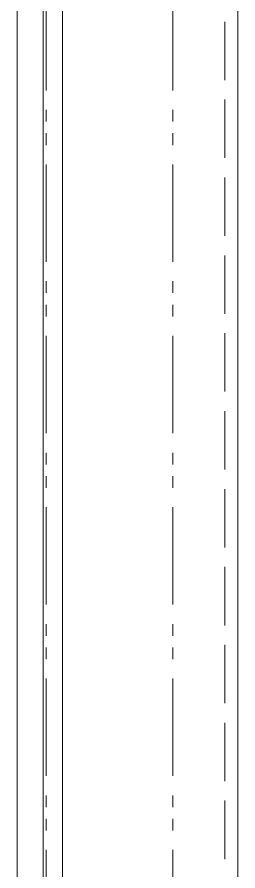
# Model space of a CAD drawing. Units: millimetres at full size. Extents: x -12803 to 120774, y -9413 to 101127.
# Drawn here: x 115829 to 116169, y 8548 to 9863 of the extents above; entities that cross this region are included whole.
import ezdxf

# ---------------------------------------------------------------- set-up
doc = ezdxf.new("R2010")
doc.units = ezdxf.units.MM
doc.header["$LTSCALE"] = 30
doc.linetypes.add('DASHED3', pattern=[4, 3, -1])
doc.linetypes.add('DOUBLE_CHAIN1', pattern=[8.8, 5, -1, 0.6, -0.6, 0.6, -1])
doc.layers.add('0-0_NoName', color=7, linetype='Continuous')
for name, color, linetype, lineweight in [('2-0_通芯', 7, 'DOUBLE_CHAIN1', 15), ('2-1_躯体', 7, 'Continuous', 15), ('2-3_間仕切り', 7, 'Continuous', 15)]:
    doc.layers.add(name, color=color, linetype=linetype, lineweight=lineweight)

# ---------------------------------------------------------------- blocks, each defined once
blk = doc.blocks.new('グループ部品-732')
at = {"layer": '2-1_躯体', "linetype": 'DASHED3'}
blk.add_line((116149.36, 10336.41), (116149.36, 6726.41), dxfattribs=at)
at = {"layer": '2-1_躯体'}
for p, q in [((116169.36, 10336.41), (116169.36, 6706.41)), ((115899.36, 10296.41), (115899.36, 7276.41))]:
    blk.add_line(p, q, dxfattribs=at)
at = {"layer": '2-3_間仕切り'}
for p, q in [((115829.36, 10296.41), (115829.36, 7346.41)), ((115869.36, 10296.41), (115869.36, 7306.41))]:
    blk.add_line(p, q, dxfattribs=at)

msp = doc.modelspace()

# ---------------------------------------------------------------- linework, layer by layer
at = {"layer": '2-0_通芯'}
for p, q in [((115874.36, 24156.41), (115874.36, 4204.33)), ((116069.36, 24156.41), (116069.36, 5670.44))]:
    msp.add_line(p, q, dxfattribs=at)

# ---------------------------------------------------------------- block references
at = {"layer": '0-0_NoName'}
msp.add_blockref('グループ部品-732', (0, 0), dxfattribs=at)

doc.saveas('drawing.dxf')
